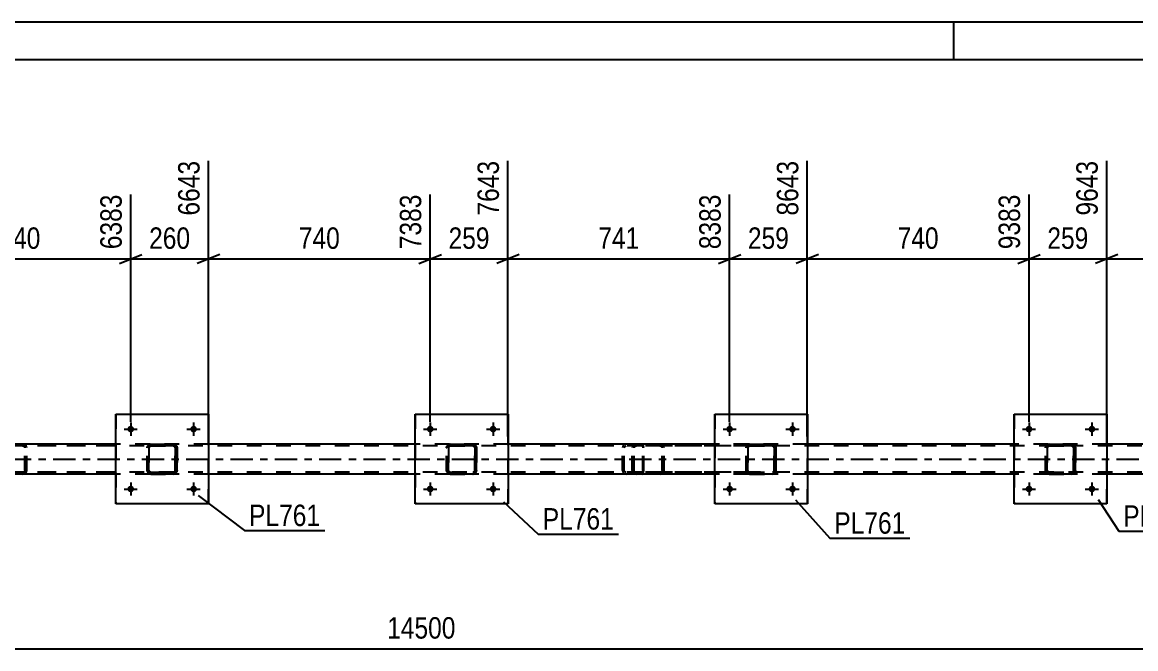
# Model space of a CAD drawing. Header units: millimetres. Extents: x 0 to 841, y 0 to 594.
# Drawn here: x 296.6 to 445.3, y 510.3 to 594 of the extents above; entities that cross this region are included whole.
import ezdxf

# ---------------------------------------------------------------- set-up
doc = ezdxf.new("R2010")
doc.units = ezdxf.units.MM
doc.linetypes.add('DXK_LINE_DOT2', pattern=[3.9198, 1.9599, -1.9599])
doc.linetypes.add('DXK_LINE_DOT3', pattern=[5.9187, 2.979, -0.9799, 0.9799, -0.9799])
doc.styles.add('Arial Narrow', font='ARIALN.TTF', dxfattribs={"height": 0.2})

# ---------------------------------------------------------------- blocks, each defined once
blk = doc.blocks.new('Unknown-122570569-1133')
at = {"color": 5, "linetype": 'Continuous'}
for p, q in [((841, 594), (0, 594)), ((421, 589), (421, 594)), ((836, 589), (5, 589))]:
    blk.add_line(p, q, dxfattribs=at)
blk = doc.blocks.new('Bolt-122570569-3938 - 3910')
at = {"linetype": 'Continuous'}
for points in [[(390.63, 539.62), (390.64, 539.72), (390.67, 539.8), (390.71, 539.88), (390.77, 539.95), (390.85, 540.01), (390.93, 540.04), (391.02, 540.06), (391.11, 540.06), (391.2, 540.04), (391.29, 540.01), (391.36, 539.95), (391.42, 539.88), (391.47, 539.8), (391.5, 539.72), (391.51, 539.62), (391.5, 539.53), (391.47, 539.45), (391.42, 539.37), (391.36, 539.3), (391.29, 539.24), (391.2, 539.21), (391.11, 539.19), (391.02, 539.19), (390.93, 539.21), (390.85, 539.24), (390.77, 539.3), (390.71, 539.37), (390.67, 539.45), (390.64, 539.53)], [(399.03, 539.62), (399.04, 539.72), (399.07, 539.8), (399.11, 539.88), (399.17, 539.95), (399.25, 540.01), (399.33, 540.04), (399.42, 540.06), (399.51, 540.06), (399.6, 540.04), (399.69, 540.01), (399.76, 539.95), (399.82, 539.88), (399.87, 539.8), (399.9, 539.72), (399.91, 539.62), (399.9, 539.53), (399.87, 539.45), (399.82, 539.37), (399.76, 539.3), (399.69, 539.24), (399.6, 539.21), (399.51, 539.19), (399.42, 539.19), (399.33, 539.21), (399.25, 539.24), (399.17, 539.3), (399.11, 539.37), (399.07, 539.45), (399.04, 539.53)]]:
    blk.add_hatch(color=1, dxfattribs=at).paths.add_polyline_path(points)
at = {"color": 1, "linetype": 'Continuous'}
for p, q in [((391.07, 540.5), (391.07, 538.74)), ((399.47, 540.5), (399.47, 538.74)), ((390.19, 539.62), (391.95, 539.62)), ((398.59, 539.62), (400.35, 539.62))]:
    blk.add_line(p, q, dxfattribs=at)
blk = doc.blocks.new('Bolt-122570569-3983 - 3910')
at = {"linetype": 'Continuous'}
for points in [[(350.63, 531.62), (350.64, 531.72), (350.67, 531.8), (350.71, 531.88), (350.78, 531.95), (350.85, 532.01), (350.93, 532.04), (351.02, 532.06), (351.12, 532.06), (351.21, 532.04), (351.29, 532.01), (351.36, 531.95), (351.43, 531.88), (351.47, 531.8), (351.5, 531.72), (351.51, 531.62), (351.5, 531.53), (351.47, 531.45), (351.43, 531.37), (351.36, 531.3), (351.29, 531.24), (351.21, 531.21), (351.12, 531.19), (351.02, 531.19), (350.93, 531.21), (350.85, 531.24), (350.78, 531.3), (350.71, 531.37), (350.67, 531.45), (350.64, 531.53)], [(359.03, 531.62), (359.04, 531.72), (359.07, 531.8), (359.11, 531.88), (359.18, 531.95), (359.25, 532.01), (359.33, 532.04), (359.42, 532.06), (359.52, 532.06), (359.61, 532.04), (359.69, 532.01), (359.76, 531.95), (359.83, 531.88), (359.87, 531.8), (359.9, 531.72), (359.91, 531.62), (359.9, 531.53), (359.87, 531.45), (359.83, 531.37), (359.76, 531.3), (359.69, 531.24), (359.61, 531.21), (359.52, 531.19), (359.42, 531.19), (359.33, 531.21), (359.25, 531.24), (359.18, 531.3), (359.11, 531.37), (359.07, 531.45), (359.04, 531.53)]]:
    blk.add_hatch(color=1, dxfattribs=at).paths.add_polyline_path(points)
at = {"color": 1, "linetype": 'Continuous'}
for p, q in [((351.07, 532.5), (351.07, 530.74)), ((359.47, 532.5), (359.47, 530.74)), ((350.19, 531.62), (351.95, 531.62)), ((358.59, 531.62), (360.35, 531.62))]:
    blk.add_line(p, q, dxfattribs=at)
blk = doc.blocks.new('Part-122570569-3989 - 3910')
at = {"color": 7, "linetype": 'DXK_LINE_DOT2'}
for p, q in [((433.26, 537.14), (433.3, 537.33)), ((433.3, 537.33), (433.26, 537.14)), ((433.26, 534.1), (433.26, 537.14)), ((433.26, 537.14), (433.26, 537.14)), ((433.26, 534.1), (433.26, 537.14)), ((433.5, 537.14), (433.52, 537.24)), ((433.52, 537.24), (433.5, 537.14)), ((433.5, 534.1), (433.5, 537.14)), ((433.5, 537.14), (433.5, 537.14)), ((433.5, 537.14), (433.5, 534.1)), ((433.52, 537.24), (433.57, 537.31)), ((433.57, 537.31), (433.52, 537.24)), ((433.56, 537.59), (433.74, 537.62)), ((433.74, 537.62), (433.56, 537.59)), ((433.57, 537.31), (433.65, 537.37)), ((433.65, 537.37), (433.57, 537.31)), ((433.65, 537.37), (433.74, 537.38)), ((433.74, 537.38), (433.65, 537.37)), ((433.74, 537.62), (436.78, 537.62)), ((433.74, 537.62), (433.74, 537.62)), ((433.74, 537.62), (436.78, 537.62)), ((433.74, 537.38), (436.78, 537.38)), ((433.74, 537.38), (433.74, 537.38)), ((436.78, 537.38), (433.74, 537.38)), ((436.78, 537.62), (436.78, 537.62)), ((436.78, 537.62), (436.96, 537.59)), ((436.97, 537.59), (436.78, 537.62)), ((436.78, 537.38), (436.78, 537.38)), ((436.78, 537.38), (436.88, 537.37)), ((436.87, 537.37), (436.78, 537.38)), ((436.87, 537.37), (436.88, 537.37)), ((436.95, 537.31), (436.87, 537.37)), ((436.88, 537.37), (436.95, 537.31)), ((436.95, 537.31), (437.01, 537.24)), ((437, 537.24), (436.95, 537.31)), ((437.02, 537.14), (437, 537.24)), ((437.01, 537.24), (437.02, 537.14)), ((437.02, 534.1), (437.02, 537.14)), ((437.02, 537.14), (437.02, 537.14)), ((437.02, 537.14), (437.02, 534.1)), ((437.22, 537.33), (437.26, 537.14)), ((437.26, 537.14), (437.23, 537.33)), ((437.26, 534.1), (437.26, 537.14)), ((437.26, 537.14), (437.26, 537.14)), ((437.26, 537.14), (437.26, 534.1)), ((433.26, 534.1), (433.26, 534.1)), ((433.3, 533.92), (433.26, 534.1)), ((433.26, 534.1), (433.3, 533.92)), ((433.5, 534.1), (433.5, 534.1)), ((433.52, 534.01), (433.5, 534.1)), ((433.5, 534.1), (433.52, 534.01)), ((433.57, 533.93), (433.52, 534.01)), ((433.52, 534.01), (433.57, 533.93)), ((437.01, 534.01), (436.95, 533.93)), ((436.95, 533.93), (437, 534.01)), ((437, 534.01), (437.02, 534.1)), ((437.02, 534.1), (437.01, 534.01)), ((437.02, 534.1), (437.02, 534.1)), ((437.26, 534.1), (437.22, 533.92)), ((437.23, 533.92), (437.26, 534.1)), ((437.26, 534.1), (437.26, 534.1)), ((433.56, 533.66), (433.56, 533.66)), ((433.74, 533.62), (433.56, 533.66)), ((433.56, 533.66), (433.74, 533.62)), ((433.65, 533.88), (433.57, 533.93)), ((433.57, 533.93), (433.65, 533.88)), ((433.74, 533.86), (433.65, 533.88)), ((433.65, 533.88), (433.74, 533.86)), ((433.74, 533.86), (436.78, 533.86)), ((433.74, 533.86), (433.74, 533.86)), ((433.74, 533.86), (436.78, 533.86)), ((433.74, 533.62), (436.78, 533.62)), ((433.74, 533.62), (433.74, 533.62)), ((433.74, 533.62), (436.78, 533.62)), ((436.88, 533.88), (436.78, 533.86)), ((436.78, 533.86), (436.87, 533.88)), ((436.78, 533.86), (436.78, 533.86)), ((436.96, 533.66), (436.78, 533.62)), ((436.78, 533.62), (436.97, 533.66)), ((436.78, 533.62), (436.78, 533.62)), ((436.87, 533.88), (436.95, 533.93)), ((436.95, 533.93), (436.88, 533.88))]:
    blk.add_line(p, q, dxfattribs=at)
at = {"color": 7, "linetype": 'DXK_LINE_DOT3'}
blk.add_line((435.27, 535.62), (435.26, 535.63), dxfattribs=at)
at = {"color": 7, "linetype": 'DXK_LINE_DOT2'}
for centre, start, end in [((433.74, 537.14), 112.5, 157.5), ((433.74, 537.14), 112.5, 157.5), ((436.78, 537.14), 22.5, 67.5), ((436.78, 537.14), 22.5, 67.5), ((433.74, 534.1), 202.5, 247.5), ((433.74, 534.1), 202.5, 247.5), ((436.78, 534.1), 292.5, 337.5), ((436.78, 534.1), 292.5, 337.5)]:
    blk.add_arc(centre, 0.48, start, end, dxfattribs=at)
blk = doc.blocks.new('Part-122570569-3937 - 3910')
at = {"color": 7, "linetype": 'DXK_LINE_DOT2'}
for p, q in [((378.09, 537.31), (378.06, 537.14)), ((378.06, 534.1), (378.06, 537.14)), ((378.1, 537.33), (378.09, 537.31)), ((378.31, 537.14), (378.33, 537.24)), ((378.31, 534.1), (378.31, 537.14)), ((378.33, 537.24), (378.39, 537.31)), ((378.57, 537.62), (378.37, 537.59)), ((378.39, 537.31), (378.47, 537.37)), ((378.47, 537.37), (378.57, 537.38)), ((393.56, 537.62), (378.57, 537.62)), ((393.56, 537.38), (378.57, 537.38)), ((382, 537.59), (381.8, 537.62)), ((381.8, 537.38), (381.9, 537.37)), ((381.9, 537.37), (381.98, 537.31)), ((381.98, 537.31), (382.04, 537.24)), ((382.04, 537.24), (382.06, 537.14)), ((382.06, 534.1), (382.06, 537.14)), ((382.28, 537.31), (382.28, 537.33)), ((382.31, 537.14), (382.28, 537.31)), ((382.31, 534.1), (382.31, 537.14)), ((378.06, 534.1), (378.1, 533.92)), ((378.33, 534.01), (378.31, 534.1)), ((378.39, 533.93), (378.33, 534.01)), ((382.04, 534.01), (381.98, 533.93)), ((382.06, 534.1), (382.04, 534.01)), ((382.28, 533.92), (382.31, 534.1)), ((378.37, 533.66), (378.57, 533.62)), ((378.47, 533.88), (378.39, 533.93)), ((378.57, 533.86), (378.47, 533.88)), ((393.56, 533.86), (378.57, 533.86)), ((393.56, 533.62), (378.57, 533.62)), ((381.9, 533.88), (381.8, 533.86)), ((381.8, 533.62), (382, 533.66)), ((381.98, 533.93), (381.9, 533.88))]:
    blk.add_line(p, q, dxfattribs=at)
for centre, start, end in [((378.55, 537.12), 110.7583, 155.68), ((381.82, 537.12), 24.32, 69.2417), ((378.55, 534.13), 204.32, 249.2417), ((381.82, 534.13), 290.7583, 335.68)]:
    blk.add_arc(centre, 0.496, start, end, dxfattribs=at)
blk = doc.blocks.new('Bolt-122570569-3939 - 3910')
at = {"linetype": 'Continuous'}
for points in [[(390.63, 531.62), (390.64, 531.72), (390.67, 531.8), (390.71, 531.88), (390.77, 531.95), (390.85, 532.01), (390.93, 532.04), (391.02, 532.06), (391.11, 532.06), (391.2, 532.04), (391.29, 532.01), (391.36, 531.95), (391.42, 531.88), (391.47, 531.8), (391.5, 531.72), (391.51, 531.62), (391.5, 531.53), (391.47, 531.45), (391.42, 531.37), (391.36, 531.3), (391.29, 531.24), (391.2, 531.21), (391.11, 531.19), (391.02, 531.19), (390.93, 531.21), (390.85, 531.24), (390.77, 531.3), (390.71, 531.37), (390.67, 531.45), (390.64, 531.53)], [(399.03, 531.62), (399.04, 531.72), (399.07, 531.8), (399.11, 531.88), (399.17, 531.95), (399.25, 532.01), (399.33, 532.04), (399.42, 532.06), (399.51, 532.06), (399.6, 532.04), (399.69, 532.01), (399.76, 531.95), (399.82, 531.88), (399.87, 531.8), (399.9, 531.72), (399.91, 531.62), (399.9, 531.53), (399.87, 531.45), (399.82, 531.37), (399.76, 531.3), (399.69, 531.24), (399.6, 531.21), (399.51, 531.19), (399.42, 531.19), (399.33, 531.21), (399.25, 531.24), (399.17, 531.3), (399.11, 531.37), (399.07, 531.45), (399.04, 531.53)]]:
    blk.add_hatch(color=1, dxfattribs=at).paths.add_polyline_path(points)
at = {"color": 1, "linetype": 'Continuous'}
for p, q in [((391.07, 532.5), (391.07, 530.74)), ((399.47, 532.5), (399.47, 530.74)), ((390.19, 531.62), (391.95, 531.62)), ((398.59, 531.62), (400.35, 531.62))]:
    blk.add_line(p, q, dxfattribs=at)
blk = doc.blocks.new('Bolt-122570569-3940 - 3910')
at = {"linetype": 'Continuous'}
for points in [[(430.62, 539.62), (430.63, 539.72), (430.66, 539.8), (430.71, 539.88), (430.77, 539.95), (430.84, 540.01), (430.93, 540.04), (431.02, 540.06), (431.11, 540.06), (431.2, 540.04), (431.28, 540.01), (431.36, 539.95), (431.42, 539.88), (431.47, 539.8), (431.49, 539.72), (431.5, 539.62), (431.49, 539.53), (431.47, 539.45), (431.42, 539.37), (431.36, 539.3), (431.28, 539.24), (431.2, 539.21), (431.11, 539.19), (431.02, 539.19), (430.93, 539.21), (430.84, 539.24), (430.77, 539.3), (430.71, 539.37), (430.66, 539.45), (430.63, 539.53)], [(439.02, 539.62), (439.03, 539.72), (439.06, 539.8), (439.11, 539.88), (439.17, 539.95), (439.24, 540.01), (439.33, 540.04), (439.42, 540.06), (439.51, 540.06), (439.6, 540.04), (439.68, 540.01), (439.76, 539.95), (439.82, 539.88), (439.87, 539.8), (439.89, 539.72), (439.9, 539.62), (439.89, 539.53), (439.87, 539.45), (439.82, 539.37), (439.76, 539.3), (439.68, 539.24), (439.6, 539.21), (439.51, 539.19), (439.42, 539.19), (439.33, 539.21), (439.24, 539.24), (439.17, 539.3), (439.11, 539.37), (439.06, 539.45), (439.03, 539.53)]]:
    blk.add_hatch(color=1, dxfattribs=at).paths.add_polyline_path(points)
at = {"color": 1, "linetype": 'Continuous'}
for p, q in [((431.06, 540.5), (431.06, 538.74)), ((439.46, 540.5), (439.46, 538.74)), ((430.18, 539.62), (431.94, 539.62)), ((438.58, 539.62), (440.34, 539.62))]:
    blk.add_line(p, q, dxfattribs=at)
blk = doc.blocks.new('Bolt-122570569-3941 - 3910')
at = {"linetype": 'Continuous'}
for points in [[(430.62, 531.62), (430.63, 531.72), (430.66, 531.8), (430.71, 531.88), (430.77, 531.95), (430.84, 532.01), (430.93, 532.04), (431.02, 532.06), (431.11, 532.06), (431.2, 532.04), (431.28, 532.01), (431.36, 531.95), (431.42, 531.88), (431.47, 531.8), (431.49, 531.72), (431.5, 531.62), (431.49, 531.53), (431.47, 531.45), (431.42, 531.37), (431.36, 531.3), (431.28, 531.24), (431.2, 531.21), (431.11, 531.19), (431.02, 531.19), (430.93, 531.21), (430.84, 531.24), (430.77, 531.3), (430.71, 531.37), (430.66, 531.45), (430.63, 531.53)], [(439.02, 531.62), (439.03, 531.72), (439.06, 531.8), (439.11, 531.88), (439.17, 531.95), (439.24, 532.01), (439.33, 532.04), (439.42, 532.06), (439.51, 532.06), (439.6, 532.04), (439.68, 532.01), (439.76, 531.95), (439.82, 531.88), (439.87, 531.8), (439.89, 531.72), (439.9, 531.62), (439.89, 531.53), (439.87, 531.45), (439.82, 531.37), (439.76, 531.3), (439.68, 531.24), (439.6, 531.21), (439.51, 531.19), (439.42, 531.19), (439.33, 531.21), (439.24, 531.24), (439.17, 531.3), (439.11, 531.37), (439.06, 531.45), (439.03, 531.53)]]:
    blk.add_hatch(color=1, dxfattribs=at).paths.add_polyline_path(points)
at = {"color": 1, "linetype": 'Continuous'}
for p, q in [((431.06, 532.5), (431.06, 530.74)), ((439.46, 532.5), (439.46, 530.74)), ((430.18, 531.62), (431.94, 531.62)), ((438.58, 531.62), (440.34, 531.62))]:
    blk.add_line(p, q, dxfattribs=at)
blk = doc.blocks.new('Part-122570569-4103 - 3910')
at = {"color": 7, "linetype": 'DXK_LINE_DOT2'}
for p, q in [((353.26, 537.14), (353.3, 537.33)), ((353.26, 537.14), (353.27, 537.14)), ((353.26, 534.1), (353.26, 537.14)), ((353.31, 537.33), (353.27, 537.14)), ((353.27, 534.1), (353.27, 537.14)), ((353.52, 537.24), (353.5, 537.14)), ((353.51, 537.14), (353.5, 537.14)), ((353.5, 537.14), (353.5, 534.1)), ((353.51, 537.14), (353.53, 537.24)), ((353.51, 534.1), (353.51, 537.14)), ((353.57, 537.31), (353.52, 537.24)), ((353.53, 537.24), (353.58, 537.31)), ((353.56, 537.59), (353.74, 537.62)), ((353.75, 537.62), (353.57, 537.59)), ((353.65, 537.37), (353.57, 537.31)), ((353.58, 537.31), (353.66, 537.37)), ((353.74, 537.38), (353.65, 537.37)), ((353.66, 537.37), (353.75, 537.38)), ((353.75, 537.62), (353.74, 537.62)), ((353.74, 537.62), (356.78, 537.62)), ((353.74, 537.38), (353.75, 537.38)), ((356.78, 537.38), (353.74, 537.38)), ((353.75, 537.62), (356.79, 537.62)), ((353.75, 537.38), (356.79, 537.38)), ((356.78, 537.62), (356.79, 537.62)), ((356.78, 537.62), (356.97, 537.59)), ((356.79, 537.38), (356.78, 537.38)), ((356.88, 537.37), (356.78, 537.38)), ((356.97, 537.59), (356.79, 537.62)), ((356.79, 537.38), (356.88, 537.37)), ((356.88, 537.37), (356.88, 537.37)), ((356.88, 537.37), (356.96, 537.31)), ((356.95, 537.31), (356.88, 537.37)), ((357.01, 537.24), (356.95, 537.31)), ((356.96, 537.31), (357.01, 537.24)), ((357.01, 537.24), (357.03, 537.14)), ((357.02, 537.14), (357.01, 537.24)), ((357.03, 537.14), (357.02, 537.14)), ((357.02, 537.14), (357.02, 534.1)), ((357.03, 534.1), (357.03, 537.14)), ((357.23, 537.33), (357.26, 537.14)), ((357.27, 537.14), (357.23, 537.33)), ((357.27, 537.14), (357.26, 537.14)), ((357.26, 537.14), (357.26, 534.1)), ((357.27, 534.1), (357.27, 537.14)), ((353.27, 534.1), (353.26, 534.1)), ((353.3, 533.92), (353.26, 534.1)), ((353.27, 534.1), (353.31, 533.92)), ((353.5, 534.1), (353.51, 534.1)), ((353.5, 534.1), (353.52, 534.01)), ((353.53, 534.01), (353.51, 534.1)), ((353.52, 534.01), (353.57, 533.93)), ((353.58, 533.93), (353.53, 534.01)), ((356.95, 533.93), (357.01, 534.01)), ((357.01, 534.01), (356.96, 533.93)), ((357.03, 534.1), (357.01, 534.01)), ((357.01, 534.01), (357.02, 534.1)), ((357.02, 534.1), (357.03, 534.1)), ((357.26, 534.1), (357.23, 533.92)), ((357.23, 533.92), (357.27, 534.1)), ((357.26, 534.1), (357.27, 534.1)), ((353.56, 533.66), (353.57, 533.66)), ((353.74, 533.62), (353.56, 533.66)), ((353.57, 533.93), (353.65, 533.88)), ((353.57, 533.66), (353.75, 533.62)), ((353.66, 533.88), (353.58, 533.93)), ((353.65, 533.88), (353.74, 533.86)), ((353.75, 533.86), (353.66, 533.88)), ((353.75, 533.86), (353.74, 533.86)), ((353.74, 533.86), (356.78, 533.86)), ((353.75, 533.62), (353.74, 533.62)), ((353.74, 533.62), (356.78, 533.62)), ((353.75, 533.86), (356.79, 533.86)), ((353.75, 533.62), (356.79, 533.62)), ((356.78, 533.86), (356.88, 533.88)), ((356.78, 533.86), (356.79, 533.86)), ((356.97, 533.66), (356.78, 533.62)), ((356.78, 533.62), (356.79, 533.62)), ((356.88, 533.88), (356.79, 533.86)), ((356.79, 533.62), (356.97, 533.66)), ((356.96, 533.93), (356.88, 533.88)), ((356.88, 533.88), (356.95, 533.93))]:
    blk.add_line(p, q, dxfattribs=at)
at = {"color": 7, "linetype": 'DXK_LINE_DOT3'}
blk.add_line((355.27, 535.62), (355.26, 535.63), dxfattribs=at)
at = {"color": 7, "linetype": 'DXK_LINE_DOT2'}
for centre, start, end in [((353.74, 537.14), 112.5, 157.5), ((353.75, 537.14), 112.5, 157.5), ((356.78, 537.14), 22.5, 67.5), ((356.79, 537.14), 22.5, 67.5), ((353.74, 534.1), 202.5, 247.5), ((353.75, 534.1), 202.5, 247.5), ((356.78, 534.1), 292.5, 337.5), ((356.79, 534.1), 292.5, 337.5)]:
    blk.add_arc(centre, 0.48, start, end, dxfattribs=at)
blk = doc.blocks.new('Part-122570569-3969 - 3910')
at = {"color": 2, "linetype": 'Continuous'}
for p, q in [((429.06, 529.62), (429.06, 541.62)), ((429.06, 541.62), (429.06, 541.62)), ((429.06, 541.62), (441.46, 541.62)), ((441.46, 541.62), (441.46, 529.62)), ((429.06, 529.62), (429.06, 529.62)), ((441.46, 529.62), (429.06, 529.62))]:
    blk.add_line(p, q, dxfattribs=at)
at = {"color": 7, "linetype": 'DXK_LINE_DOT2'}
for p, q in [((429.06, 541.62), (429.06, 529.62)), ((429.06, 541.62), (429.06, 541.62)), ((441.46, 529.62), (441.46, 541.62)), ((429.06, 529.62), (429.06, 529.62))]:
    blk.add_line(p, q, dxfattribs=at)
blk = doc.blocks.new('Bolt-122570569-3975 - 3910')
at = {"linetype": 'Continuous'}
for points in [[(350.63, 539.62), (350.64, 539.72), (350.67, 539.8), (350.71, 539.88), (350.78, 539.95), (350.85, 540.01), (350.93, 540.04), (351.02, 540.06), (351.12, 540.06), (351.21, 540.04), (351.29, 540.01), (351.36, 539.95), (351.43, 539.88), (351.47, 539.8), (351.5, 539.72), (351.51, 539.62), (351.5, 539.53), (351.47, 539.45), (351.43, 539.37), (351.36, 539.3), (351.29, 539.24), (351.21, 539.21), (351.12, 539.19), (351.02, 539.19), (350.93, 539.21), (350.85, 539.24), (350.78, 539.3), (350.71, 539.37), (350.67, 539.45), (350.64, 539.53)], [(359.03, 539.62), (359.04, 539.72), (359.07, 539.8), (359.11, 539.88), (359.18, 539.95), (359.25, 540.01), (359.33, 540.04), (359.42, 540.06), (359.52, 540.06), (359.61, 540.04), (359.69, 540.01), (359.76, 539.95), (359.83, 539.88), (359.87, 539.8), (359.9, 539.72), (359.91, 539.62), (359.9, 539.53), (359.87, 539.45), (359.83, 539.37), (359.76, 539.3), (359.69, 539.24), (359.61, 539.21), (359.52, 539.19), (359.42, 539.19), (359.33, 539.21), (359.25, 539.24), (359.18, 539.3), (359.11, 539.37), (359.07, 539.45), (359.04, 539.53)]]:
    blk.add_hatch(color=1, dxfattribs=at).paths.add_polyline_path(points)
at = {"color": 1, "linetype": 'Continuous'}
for p, q in [((351.07, 540.5), (351.07, 538.74)), ((359.47, 540.5), (359.47, 538.74)), ((350.19, 539.62), (351.95, 539.62)), ((358.59, 539.62), (360.35, 539.62))]:
    blk.add_line(p, q, dxfattribs=at)
blk = doc.blocks.new('Bolt-122570569-4224 - 3910')
at = {"linetype": 'Continuous'}
for points in [[(310.62, 531.62), (310.63, 531.72), (310.66, 531.8), (310.71, 531.88), (310.77, 531.95), (310.84, 532.01), (310.93, 532.04), (311.02, 532.06), (311.11, 532.06), (311.2, 532.04), (311.28, 532.01), (311.36, 531.95), (311.42, 531.88), (311.47, 531.8), (311.49, 531.72), (311.5, 531.62), (311.49, 531.53), (311.47, 531.45), (311.42, 531.37), (311.36, 531.3), (311.28, 531.24), (311.2, 531.21), (311.11, 531.19), (311.02, 531.19), (310.93, 531.21), (310.84, 531.24), (310.77, 531.3), (310.71, 531.37), (310.66, 531.45), (310.63, 531.53)], [(319.02, 531.62), (319.03, 531.72), (319.06, 531.8), (319.11, 531.88), (319.17, 531.95), (319.24, 532.01), (319.33, 532.04), (319.42, 532.06), (319.51, 532.06), (319.6, 532.04), (319.68, 532.01), (319.76, 531.95), (319.82, 531.88), (319.87, 531.8), (319.89, 531.72), (319.9, 531.62), (319.89, 531.53), (319.87, 531.45), (319.82, 531.37), (319.76, 531.3), (319.68, 531.24), (319.6, 531.21), (319.51, 531.19), (319.42, 531.19), (319.33, 531.21), (319.24, 531.24), (319.17, 531.3), (319.11, 531.37), (319.06, 531.45), (319.03, 531.53)]]:
    blk.add_hatch(color=1, dxfattribs=at).paths.add_polyline_path(points)
at = {"color": 1, "linetype": 'Continuous'}
for p, q in [((311.06, 532.5), (311.06, 530.74)), ((319.46, 532.5), (319.46, 530.74)), ((310.18, 531.62), (311.94, 531.62)), ((318.58, 531.62), (320.34, 531.62))]:
    blk.add_line(p, q, dxfattribs=at)
blk = doc.blocks.new('Part-122570569-4223 - 3910')
at = {"color": 2, "linetype": 'Continuous'}
for p, q in [((309.06, 529.62), (309.06, 541.62)), ((309.06, 541.62), (309.06, 541.62)), ((309.06, 541.62), (321.46, 541.62)), ((321.46, 541.62), (321.46, 529.62)), ((309.06, 529.62), (309.06, 529.62)), ((321.46, 529.62), (309.06, 529.62))]:
    blk.add_line(p, q, dxfattribs=at)
at = {"color": 7, "linetype": 'DXK_LINE_DOT2'}
for p, q in [((309.06, 541.62), (309.06, 529.62)), ((309.06, 541.62), (309.06, 541.62)), ((321.46, 529.62), (321.46, 541.62)), ((309.06, 529.62), (309.06, 529.62))]:
    blk.add_line(p, q, dxfattribs=at)
blk = doc.blocks.new('Part-122570569-4102 - 3910')
at = {"color": 2, "linetype": 'Continuous'}
for p, q in [((349.07, 529.62), (349.07, 541.62)), ((349.07, 541.62), (349.07, 541.62)), ((349.07, 541.62), (361.47, 541.62)), ((361.47, 541.62), (361.47, 529.62)), ((349.07, 529.62), (349.07, 529.62)), ((361.47, 529.62), (349.07, 529.62))]:
    blk.add_line(p, q, dxfattribs=at)
at = {"color": 7, "linetype": 'DXK_LINE_DOT2'}
for p, q in [((349.07, 541.62), (349.07, 529.62)), ((349.07, 541.62), (349.07, 541.62)), ((361.47, 529.62), (361.47, 541.62)), ((349.07, 529.62), (349.07, 529.62))]:
    blk.add_line(p, q, dxfattribs=at)
blk = doc.blocks.new('Part-122570569-4108 - 3910')
at = {"color": 2, "linetype": 'Continuous'}
for p, q in [((389.07, 529.62), (389.07, 541.62)), ((389.07, 541.62), (389.07, 541.62)), ((389.07, 541.62), (401.47, 541.62)), ((401.47, 541.62), (401.47, 529.62)), ((389.07, 529.62), (389.07, 529.62)), ((401.47, 529.62), (389.07, 529.62))]:
    blk.add_line(p, q, dxfattribs=at)
at = {"color": 7, "linetype": 'DXK_LINE_DOT2'}
for p, q in [((389.07, 541.62), (389.07, 529.62)), ((389.07, 541.62), (389.07, 541.62)), ((401.47, 529.62), (401.47, 541.62)), ((389.07, 529.62), (389.07, 529.62))]:
    blk.add_line(p, q, dxfattribs=at)
blk = doc.blocks.new('Part-122570569-4109 - 3910')
at = {"color": 7, "linetype": 'DXK_LINE_DOT2'}
for p, q in [((393.26, 537.14), (393.3, 537.33)), ((393.26, 537.14), (393.27, 537.14)), ((393.26, 534.1), (393.26, 537.14)), ((393.31, 537.33), (393.27, 537.14)), ((393.27, 534.1), (393.27, 537.14)), ((393.52, 537.24), (393.5, 537.14)), ((393.51, 537.14), (393.5, 537.14)), ((393.5, 537.14), (393.5, 534.1)), ((393.51, 537.14), (393.53, 537.24)), ((393.51, 534.1), (393.51, 537.14)), ((393.57, 537.31), (393.52, 537.24)), ((393.53, 537.24), (393.58, 537.31)), ((393.56, 537.59), (393.74, 537.62)), ((393.75, 537.62), (393.57, 537.59)), ((393.65, 537.37), (393.57, 537.31)), ((393.58, 537.31), (393.66, 537.37)), ((393.74, 537.38), (393.65, 537.37)), ((393.66, 537.37), (393.75, 537.38)), ((393.75, 537.62), (393.74, 537.62)), ((393.74, 537.62), (396.78, 537.62)), ((393.74, 537.38), (393.75, 537.38)), ((396.78, 537.38), (393.74, 537.38)), ((393.75, 537.62), (396.79, 537.62)), ((393.75, 537.38), (396.79, 537.38)), ((396.78, 537.62), (396.79, 537.62)), ((396.78, 537.62), (396.97, 537.59)), ((396.79, 537.38), (396.78, 537.38)), ((396.88, 537.37), (396.78, 537.38)), ((396.97, 537.59), (396.79, 537.62)), ((396.79, 537.38), (396.88, 537.37)), ((396.88, 537.37), (396.88, 537.37)), ((396.88, 537.37), (396.96, 537.31)), ((396.95, 537.31), (396.88, 537.37)), ((397.01, 537.24), (396.95, 537.31)), ((396.96, 537.31), (397.01, 537.24)), ((397.01, 537.24), (397.03, 537.14)), ((397.02, 537.14), (397.01, 537.24)), ((397.03, 537.14), (397.02, 537.14)), ((397.02, 537.14), (397.02, 534.1)), ((397.03, 534.1), (397.03, 537.14)), ((397.23, 537.33), (397.26, 537.14)), ((397.27, 537.14), (397.23, 537.33)), ((397.27, 537.14), (397.26, 537.14)), ((397.26, 537.14), (397.26, 534.1)), ((397.27, 534.1), (397.27, 537.14)), ((393.27, 534.1), (393.26, 534.1)), ((393.3, 533.92), (393.26, 534.1)), ((393.27, 534.1), (393.31, 533.92)), ((393.5, 534.1), (393.51, 534.1)), ((393.5, 534.1), (393.52, 534.01)), ((393.53, 534.01), (393.51, 534.1)), ((393.52, 534.01), (393.57, 533.93)), ((393.58, 533.93), (393.53, 534.01)), ((396.95, 533.93), (397.01, 534.01)), ((397.01, 534.01), (396.96, 533.93)), ((397.03, 534.1), (397.01, 534.01)), ((397.01, 534.01), (397.02, 534.1)), ((397.02, 534.1), (397.03, 534.1)), ((397.26, 534.1), (397.23, 533.92)), ((397.23, 533.92), (397.27, 534.1)), ((397.26, 534.1), (397.27, 534.1)), ((393.56, 533.66), (393.57, 533.66)), ((393.74, 533.62), (393.56, 533.66)), ((393.57, 533.93), (393.65, 533.88)), ((393.57, 533.66), (393.75, 533.62)), ((393.66, 533.88), (393.58, 533.93)), ((393.65, 533.88), (393.74, 533.86)), ((393.75, 533.86), (393.66, 533.88)), ((393.75, 533.86), (393.74, 533.86)), ((393.74, 533.86), (396.78, 533.86)), ((393.75, 533.62), (393.74, 533.62)), ((393.74, 533.62), (396.78, 533.62)), ((393.75, 533.86), (396.79, 533.86)), ((393.75, 533.62), (396.79, 533.62)), ((396.78, 533.86), (396.88, 533.88)), ((396.78, 533.86), (396.79, 533.86)), ((396.97, 533.66), (396.78, 533.62)), ((396.78, 533.62), (396.79, 533.62)), ((396.88, 533.88), (396.79, 533.86)), ((396.79, 533.62), (396.97, 533.66)), ((396.96, 533.93), (396.88, 533.88)), ((396.88, 533.88), (396.95, 533.93))]:
    blk.add_line(p, q, dxfattribs=at)
at = {"color": 7, "linetype": 'DXK_LINE_DOT3'}
blk.add_line((395.27, 535.62), (395.26, 535.63), dxfattribs=at)
at = {"color": 7, "linetype": 'DXK_LINE_DOT2'}
for centre, start, end in [((393.74, 537.14), 112.5, 157.5), ((393.75, 537.14), 112.5, 157.5), ((396.78, 537.14), 22.5, 67.5), ((396.79, 537.14), 22.5, 67.5), ((393.74, 534.1), 202.5, 247.5), ((393.75, 534.1), 202.5, 247.5), ((396.78, 534.1), 292.5, 337.5), ((396.79, 534.1), 292.5, 337.5)]:
    blk.add_arc(centre, 0.48, start, end, dxfattribs=at)
blk = doc.blocks.new('Part-122570569-4160 - 3910')
at = {"color": 7, "linetype": 'DXK_LINE_DOT2'}
for p, q in [((292.96, 537.31), (292.92, 537.14)), ((292.92, 534.1), (292.92, 537.14)), ((292.96, 537.33), (292.96, 537.31)), ((293.18, 537.14), (293.2, 537.24)), ((293.18, 534.1), (293.18, 537.14)), ((293.2, 537.24), (293.25, 537.31)), ((293.43, 537.62), (293.24, 537.59)), ((293.25, 537.31), (293.34, 537.37)), ((293.34, 537.37), (293.43, 537.38)), ((308.42, 537.62), (293.43, 537.62)), ((308.42, 537.38), (293.43, 537.38)), ((296.87, 537.59), (296.67, 537.62)), ((296.67, 537.38), (296.77, 537.37)), ((296.77, 537.37), (296.85, 537.31)), ((296.85, 537.31), (296.91, 537.24)), ((296.91, 537.24), (296.92, 537.14)), ((296.92, 534.1), (296.92, 537.14)), ((297.14, 537.31), (297.14, 537.33)), ((297.18, 537.14), (297.14, 537.31)), ((297.18, 534.1), (297.18, 537.14)), ((292.92, 534.1), (292.96, 533.92)), ((293.2, 534.01), (293.18, 534.1)), ((293.25, 533.93), (293.2, 534.01)), ((296.91, 534.01), (296.85, 533.93)), ((296.92, 534.1), (296.91, 534.01)), ((297.14, 533.92), (297.18, 534.1)), ((293.24, 533.66), (293.43, 533.62)), ((293.34, 533.88), (293.25, 533.93)), ((293.43, 533.86), (293.34, 533.88)), ((308.42, 533.86), (293.43, 533.86)), ((308.42, 533.62), (293.43, 533.62)), ((296.77, 533.88), (296.67, 533.86)), ((296.67, 533.62), (296.87, 533.66)), ((296.85, 533.93), (296.77, 533.88))]:
    blk.add_line(p, q, dxfattribs=at)
for centre, start, end in [((293.41, 537.12), 110.7583, 155.68), ((296.69, 537.12), 24.32, 69.2417), ((293.41, 534.13), 204.32, 249.2417), ((296.69, 534.13), 290.7583, 335.68)]:
    blk.add_arc(centre, 0.496, start, end, dxfattribs=at)
blk = doc.blocks.new('Part-122570569-4181 - 3910')
at = {"color": 7, "linetype": 'DXK_LINE_DOT2'}
for p, q in [((755.8, 537.38), (99.47, 537.38)), ((321.46, 537.62), (309.06, 537.62)), ((361.47, 537.62), (349.07, 537.62)), ((401.47, 537.62), (389.07, 537.62)), ((441.46, 537.62), (429.06, 537.62)), ((755.8, 533.86), (99.47, 533.86)), ((321.46, 533.62), (309.06, 533.62)), ((361.47, 533.62), (349.07, 533.62)), ((401.47, 533.62), (389.07, 533.62)), ((441.46, 533.62), (429.06, 533.62))]:
    blk.add_line(p, q, dxfattribs=at)
at = {"color": 2, "linetype": 'Continuous'}
for p, q in [((309.06, 537.62), (281.46, 537.62)), ((349.07, 537.62), (321.46, 537.62)), ((389.07, 537.62), (361.47, 537.62)), ((429.06, 537.62), (401.47, 537.62)), ((469.07, 537.62), (441.46, 537.62)), ((309.06, 533.62), (281.46, 533.62)), ((349.07, 533.62), (321.46, 533.62)), ((389.07, 533.62), (361.47, 533.62)), ((429.06, 533.62), (401.47, 533.62)), ((469.07, 533.62), (441.46, 533.62))]:
    blk.add_line(p, q, dxfattribs=at)
at = {"color": 7, "linetype": 'DXK_LINE_DOT3'}
blk.add_line((99.47, 535.62), (755.8, 535.62), dxfattribs=at)
blk = doc.blocks.new('Part-122570569-4205 - 3910')
at = {"color": 7, "linetype": 'DXK_LINE_DOT2'}
for p, q in [((379.33, 537.62), (367.18, 537.62)), ((379.33, 537.38), (367.18, 537.38)), ((376.78, 537.31), (376.74, 537.14)), ((376.74, 534.1), (376.74, 537.14)), ((376.78, 537.33), (376.78, 537.31)), ((376.99, 537.14), (377.01, 537.24)), ((376.99, 534.1), (376.99, 537.14)), ((377.01, 537.24), (377.07, 537.31)), ((377.24, 537.62), (377.05, 537.59)), ((377.07, 537.31), (377.15, 537.37)), ((377.15, 537.37), (377.24, 537.38)), ((378.06, 537.38), (378.06, 537.62)), ((379.44, 537.59), (379.33, 537.62)), ((379.33, 537.38), (379.39, 537.37)), ((379.39, 537.37), (379.43, 537.31)), ((379.43, 537.31), (379.46, 537.24)), ((379.53, 537.48), (379.44, 537.59)), ((379.46, 537.24), (379.47, 537.14)), ((379.47, 534.1), (379.47, 537.14)), ((379.58, 537.33), (379.53, 537.48)), ((379.6, 537.14), (379.58, 537.33)), ((379.6, 534.1), (379.6, 537.14)), ((376.74, 534.1), (376.78, 533.92)), ((377.01, 534.01), (376.99, 534.1)), ((377.07, 533.93), (377.01, 534.01)), ((379.46, 534.01), (379.43, 533.93)), ((379.47, 534.1), (379.46, 534.01)), ((379.58, 533.92), (379.6, 534.1)), ((379.33, 533.86), (367.18, 533.86)), ((379.33, 533.62), (367.18, 533.62)), ((377.05, 533.66), (377.24, 533.62)), ((377.15, 533.88), (377.07, 533.93)), ((377.24, 533.86), (377.15, 533.88)), ((378.06, 533.62), (378.06, 533.86)), ((379.39, 533.88), (379.33, 533.86)), ((379.33, 533.62), (379.44, 533.66)), ((379.43, 533.93), (379.39, 533.88)), ((379.44, 533.66), (379.53, 533.77)), ((379.53, 533.77), (379.58, 533.92))]:
    blk.add_line(p, q, dxfattribs=at)
for centre, start, end in [((377.23, 537.13), 111.1941, 156.1506), ((377.23, 534.12), 203.8494, 248.8059)]:
    blk.add_arc(centre, 0.492, start, end, dxfattribs=at)
blk = doc.blocks.new('Part-122570569-4218 - 3910')
at = {"color": 7, "linetype": 'DXK_LINE_DOT2'}
for p, q in [((313.26, 537.14), (313.3, 537.33)), ((313.3, 537.33), (313.26, 537.14)), ((313.26, 534.1), (313.26, 537.14)), ((313.26, 537.14), (313.26, 537.14)), ((313.26, 534.1), (313.26, 537.14)), ((313.5, 537.14), (313.52, 537.24)), ((313.52, 537.24), (313.5, 537.14)), ((313.5, 534.1), (313.5, 537.14)), ((313.5, 537.14), (313.5, 537.14)), ((313.5, 537.14), (313.5, 534.1)), ((313.52, 537.24), (313.57, 537.31)), ((313.57, 537.31), (313.52, 537.24)), ((313.56, 537.59), (313.74, 537.62)), ((313.74, 537.62), (313.56, 537.59)), ((313.57, 537.31), (313.65, 537.37)), ((313.65, 537.37), (313.57, 537.31)), ((313.65, 537.37), (313.74, 537.38)), ((313.74, 537.38), (313.65, 537.37)), ((313.74, 537.62), (316.78, 537.62)), ((313.74, 537.62), (313.74, 537.62)), ((313.74, 537.62), (316.78, 537.62)), ((313.74, 537.38), (316.78, 537.38)), ((313.74, 537.38), (313.74, 537.38)), ((316.78, 537.38), (313.74, 537.38)), ((316.78, 537.62), (316.78, 537.62)), ((316.78, 537.62), (316.96, 537.59)), ((316.97, 537.59), (316.78, 537.62)), ((316.78, 537.38), (316.78, 537.38)), ((316.78, 537.38), (316.88, 537.37)), ((316.87, 537.37), (316.78, 537.38)), ((316.87, 537.37), (316.88, 537.37)), ((316.95, 537.31), (316.87, 537.37)), ((316.88, 537.37), (316.95, 537.31)), ((316.95, 537.31), (317.01, 537.24)), ((317, 537.24), (316.95, 537.31)), ((317.02, 537.14), (317, 537.24)), ((317.01, 537.24), (317.02, 537.14)), ((317.02, 534.1), (317.02, 537.14)), ((317.02, 537.14), (317.02, 537.14)), ((317.02, 537.14), (317.02, 534.1)), ((317.22, 537.33), (317.26, 537.14)), ((317.26, 537.14), (317.23, 537.33)), ((317.26, 534.1), (317.26, 537.14)), ((317.26, 537.14), (317.26, 537.14)), ((317.26, 537.14), (317.26, 534.1)), ((313.26, 534.1), (313.26, 534.1)), ((313.3, 533.92), (313.26, 534.1)), ((313.26, 534.1), (313.3, 533.92)), ((313.5, 534.1), (313.5, 534.1)), ((313.52, 534.01), (313.5, 534.1)), ((313.5, 534.1), (313.52, 534.01)), ((313.57, 533.93), (313.52, 534.01)), ((313.52, 534.01), (313.57, 533.93)), ((317.01, 534.01), (316.95, 533.93)), ((316.95, 533.93), (317, 534.01)), ((317, 534.01), (317.02, 534.1)), ((317.02, 534.1), (317.01, 534.01)), ((317.02, 534.1), (317.02, 534.1)), ((317.26, 534.1), (317.22, 533.92)), ((317.23, 533.92), (317.26, 534.1)), ((317.26, 534.1), (317.26, 534.1)), ((313.56, 533.66), (313.56, 533.66)), ((313.74, 533.62), (313.56, 533.66)), ((313.56, 533.66), (313.74, 533.62)), ((313.65, 533.88), (313.57, 533.93)), ((313.57, 533.93), (313.65, 533.88)), ((313.74, 533.86), (313.65, 533.88)), ((313.65, 533.88), (313.74, 533.86)), ((313.74, 533.86), (316.78, 533.86)), ((313.74, 533.86), (313.74, 533.86)), ((313.74, 533.86), (316.78, 533.86)), ((313.74, 533.62), (316.78, 533.62)), ((313.74, 533.62), (313.74, 533.62)), ((313.74, 533.62), (316.78, 533.62)), ((316.88, 533.88), (316.78, 533.86)), ((316.78, 533.86), (316.87, 533.88)), ((316.78, 533.86), (316.78, 533.86)), ((316.96, 533.66), (316.78, 533.62)), ((316.78, 533.62), (316.97, 533.66)), ((316.78, 533.62), (316.78, 533.62)), ((316.87, 533.88), (316.95, 533.93)), ((316.95, 533.93), (316.88, 533.88))]:
    blk.add_line(p, q, dxfattribs=at)
at = {"color": 7, "linetype": 'DXK_LINE_DOT3'}
blk.add_line((315.27, 535.62), (315.26, 535.63), dxfattribs=at)
at = {"color": 7, "linetype": 'DXK_LINE_DOT2'}
for centre, start, end in [((313.74, 537.14), 112.5, 157.5), ((313.74, 537.14), 112.5, 157.5), ((316.78, 537.14), 22.5, 67.5), ((316.78, 537.14), 22.5, 67.5), ((313.74, 534.1), 202.5, 247.5), ((313.74, 534.1), 202.5, 247.5), ((316.78, 534.1), 292.5, 337.5), ((316.78, 534.1), 292.5, 337.5)]:
    blk.add_arc(centre, 0.48, start, end, dxfattribs=at)
blk = doc.blocks.new('Bolt-122570569-4225 - 3910')
at = {"linetype": 'Continuous'}
for points in [[(310.62, 539.62), (310.63, 539.72), (310.66, 539.8), (310.71, 539.88), (310.77, 539.95), (310.84, 540.01), (310.93, 540.04), (311.02, 540.06), (311.11, 540.06), (311.2, 540.04), (311.28, 540.01), (311.36, 539.95), (311.42, 539.88), (311.47, 539.8), (311.49, 539.72), (311.5, 539.62), (311.49, 539.53), (311.47, 539.45), (311.42, 539.37), (311.36, 539.3), (311.28, 539.24), (311.2, 539.21), (311.11, 539.19), (311.02, 539.19), (310.93, 539.21), (310.84, 539.24), (310.77, 539.3), (310.71, 539.37), (310.66, 539.45), (310.63, 539.53)], [(319.02, 539.62), (319.03, 539.72), (319.06, 539.8), (319.11, 539.88), (319.17, 539.95), (319.24, 540.01), (319.33, 540.04), (319.42, 540.06), (319.51, 540.06), (319.6, 540.04), (319.68, 540.01), (319.76, 539.95), (319.82, 539.88), (319.87, 539.8), (319.89, 539.72), (319.9, 539.62), (319.89, 539.53), (319.87, 539.45), (319.82, 539.37), (319.76, 539.3), (319.68, 539.24), (319.6, 539.21), (319.51, 539.19), (319.42, 539.19), (319.33, 539.21), (319.24, 539.24), (319.17, 539.3), (319.11, 539.37), (319.06, 539.45), (319.03, 539.53)]]:
    blk.add_hatch(color=1, dxfattribs=at).paths.add_polyline_path(points)
at = {"color": 1, "linetype": 'Continuous'}
for p, q in [((311.06, 540.5), (311.06, 538.74)), ((319.46, 540.5), (319.46, 538.74)), ((310.18, 539.62), (311.94, 539.62)), ((318.58, 539.62), (320.34, 539.62))]:
    blk.add_line(p, q, dxfattribs=at)
blk = doc.blocks.new('StraightDimension-122570569-16852 - 3910')
at = {"color": 7, "linetype": 'Continuous'}
for p, q in [((441.44, 538.62), (441.44, 575.49)), ((431.06, 540.62), (431.06, 570.99)), ((429.56, 561.77), (432.56, 562.97)), ((431.06, 562.37), (441.44, 562.37)), ((442.94, 562.97), (439.94, 561.77))]:
    blk.add_line(p, q, dxfattribs=at)
at = {"color": 0}
blk.add_wipeout([(439.59, 563.12), (439.59, 567.32), (432.91, 567.32), (432.91, 563.12)], dxfattribs=at)
at = {"color": 3, "style": 'Arial Narrow'}
blk.add_text('259', height=2.863, dxfattribs=at).set_placement((433.51, 563.72))
at = {"color": 0, "linetype": 'Continuous'}
blk.add_wipeout([(440.84, 576.09), (436.64, 576.09), (436.64, 567.57), (440.84, 567.57)], dxfattribs=at)
at = {"color": 3, "linetype": 'Continuous', "style": 'Arial Narrow'}
blk.add_text('9643', height=2.863, rotation=90.0002, dxfattribs=at).set_placement((440.24, 568.17))
blk = doc.blocks.new('StraightDimension-122570569-16851 - 3910')
at = {"color": 7, "linetype": 'Continuous'}
for p, q in [((441.44, 538.62), (441.44, 575.49)), ((471.07, 540.62), (471.07, 572.81)), ((442.94, 562.97), (439.94, 561.77)), ((441.44, 562.37), (471.07, 562.37)), ((469.57, 561.77), (472.57, 562.97))]:
    blk.add_line(p, q, dxfattribs=at)
at = {"color": 0}
blk.add_wipeout([(459.6, 563.12), (459.6, 567.32), (452.91, 567.32), (452.91, 563.12)], dxfattribs=at)
at = {"color": 3, "style": 'Arial Narrow'}
blk.add_text('741', height=2.863, dxfattribs=at).set_placement((453.51, 563.72))
at = {"color": 0, "linetype": 'Continuous'}
blk.add_wipeout([(470.47, 573.41), (466.27, 573.41), (466.27, 563.07), (470.47, 563.07)], dxfattribs=at)
at = {"color": 3, "linetype": 'Continuous', "style": 'Arial Narrow'}
blk.add_text('10383', height=2.863, rotation=90.0002, dxfattribs=at).set_placement((469.87, 563.67))
blk = doc.blocks.new('StraightDimension-122570569-16855 - 3910')
at = {"color": 7, "linetype": 'Continuous'}
for p, q in [((361.45, 538.62), (361.45, 575.49)), ((391.07, 540.62), (391.07, 570.99)), ((362.95, 562.97), (359.95, 561.77)), ((361.45, 562.37), (391.07, 562.37)), ((389.57, 561.77), (392.57, 562.97))]:
    blk.add_line(p, q, dxfattribs=at)
at = {"color": 0}
blk.add_wipeout([(379.6, 563.12), (379.6, 567.32), (372.92, 567.32), (372.92, 563.12)], dxfattribs=at)
at = {"color": 3, "style": 'Arial Narrow'}
blk.add_text('741', height=2.863, dxfattribs=at).set_placement((373.52, 563.72))
at = {"color": 0, "linetype": 'Continuous'}
blk.add_wipeout([(390.47, 571.59), (386.27, 571.59), (386.27, 563.07), (390.47, 563.07)], dxfattribs=at)
at = {"color": 3, "linetype": 'Continuous', "style": 'Arial Narrow'}
blk.add_text('8383', height=2.863, rotation=90.0002, dxfattribs=at).set_placement((389.87, 563.67))
blk = doc.blocks.new('StraightDimension-122570569-16853 - 3910')
at = {"color": 7, "linetype": 'Continuous'}
for p, q in [((401.44, 538.62), (401.44, 575.49)), ((431.06, 540.62), (431.06, 570.99)), ((402.94, 562.97), (399.94, 561.77)), ((401.44, 562.37), (431.06, 562.37)), ((429.56, 561.77), (432.56, 562.97))]:
    blk.add_line(p, q, dxfattribs=at)
at = {"color": 0}
blk.add_wipeout([(419.6, 563.12), (419.6, 567.32), (412.91, 567.32), (412.91, 563.12)], dxfattribs=at)
at = {"color": 3, "style": 'Arial Narrow'}
blk.add_text('740', height=2.863, dxfattribs=at).set_placement((413.51, 563.72))
at = {"color": 0, "linetype": 'Continuous'}
blk.add_wipeout([(430.46, 571.59), (426.26, 571.59), (426.26, 563.07), (430.46, 563.07)], dxfattribs=at)
at = {"color": 3, "linetype": 'Continuous', "style": 'Arial Narrow'}
blk.add_text('9383', height=2.863, rotation=90.0002, dxfattribs=at).set_placement((429.86, 563.67))
blk = doc.blocks.new('StraightDimension-122570569-16858 - 3910')
at = {"color": 7, "linetype": 'Continuous'}
for p, q in [((321.46, 538.62), (321.46, 575.49)), ((311.06, 540.62), (311.06, 570.99)), ((309.56, 561.77), (312.56, 562.97)), ((311.06, 562.37), (321.46, 562.37)), ((322.96, 562.97), (319.96, 561.77))]:
    blk.add_line(p, q, dxfattribs=at)
at = {"color": 0}
blk.add_wipeout([(319.61, 563.12), (319.61, 567.32), (312.92, 567.32), (312.92, 563.12)], dxfattribs=at)
at = {"color": 3, "style": 'Arial Narrow'}
blk.add_text('260', height=2.863, dxfattribs=at).set_placement((313.52, 563.72))
at = {"color": 0, "linetype": 'Continuous'}
blk.add_wipeout([(320.86, 576.09), (316.66, 576.09), (316.66, 567.57), (320.86, 567.57)], dxfattribs=at)
at = {"color": 3, "linetype": 'Continuous', "style": 'Arial Narrow'}
blk.add_text('6643', height=2.863, rotation=90.0002, dxfattribs=at).set_placement((320.26, 568.17))
blk = doc.blocks.new('StraightDimension-122570569-16854 - 3910')
at = {"color": 7, "linetype": 'Continuous'}
for p, q in [((401.44, 538.62), (401.44, 575.49)), ((391.07, 540.62), (391.07, 570.99)), ((389.57, 561.77), (392.57, 562.97)), ((391.07, 562.37), (401.44, 562.37)), ((402.94, 562.97), (399.94, 561.77))]:
    blk.add_line(p, q, dxfattribs=at)
at = {"color": 0}
blk.add_wipeout([(399.6, 563.12), (399.6, 567.32), (392.91, 567.32), (392.91, 563.12)], dxfattribs=at)
at = {"color": 3, "style": 'Arial Narrow'}
blk.add_text('259', height=2.863, dxfattribs=at).set_placement((393.51, 563.72))
at = {"color": 0, "linetype": 'Continuous'}
blk.add_wipeout([(400.84, 576.09), (396.64, 576.09), (396.64, 567.57), (400.84, 567.57)], dxfattribs=at)
at = {"color": 3, "linetype": 'Continuous', "style": 'Arial Narrow'}
blk.add_text('8643', height=2.863, rotation=90.0002, dxfattribs=at).set_placement((400.24, 568.17))
blk = doc.blocks.new('StraightDimension-122570569-16856 - 3910')
at = {"color": 7, "linetype": 'Continuous'}
for p, q in [((361.45, 538.62), (361.45, 575.49)), ((351.07, 540.62), (351.07, 570.99)), ((349.57, 561.77), (352.57, 562.97)), ((351.07, 562.37), (361.45, 562.37)), ((362.95, 562.97), (359.95, 561.77))]:
    blk.add_line(p, q, dxfattribs=at)
at = {"color": 0}
blk.add_wipeout([(359.6, 563.12), (359.6, 567.32), (352.92, 567.32), (352.92, 563.12)], dxfattribs=at)
at = {"color": 3, "style": 'Arial Narrow'}
blk.add_text('259', height=2.863, dxfattribs=at).set_placement((353.52, 563.72))
at = {"color": 0, "linetype": 'Continuous'}
blk.add_wipeout([(360.85, 576.09), (356.65, 576.09), (356.65, 567.57), (360.85, 567.57)], dxfattribs=at)
at = {"color": 3, "linetype": 'Continuous', "style": 'Arial Narrow'}
blk.add_text('7643', height=2.863, rotation=90.0002, dxfattribs=at).set_placement((360.25, 568.17))
blk = doc.blocks.new('StraightDimension-122570569-16857 - 3910')
at = {"color": 7, "linetype": 'Continuous'}
for p, q in [((321.46, 538.62), (321.46, 575.49)), ((351.07, 540.62), (351.07, 570.99)), ((322.96, 562.97), (319.96, 561.77)), ((321.46, 562.37), (351.07, 562.37)), ((349.57, 561.77), (352.57, 562.97))]:
    blk.add_line(p, q, dxfattribs=at)
at = {"color": 0}
blk.add_wipeout([(339.61, 563.12), (339.61, 567.32), (332.92, 567.32), (332.92, 563.12)], dxfattribs=at)
at = {"color": 3, "style": 'Arial Narrow'}
blk.add_text('740', height=2.863, dxfattribs=at).set_placement((333.52, 563.72))
at = {"color": 0, "linetype": 'Continuous'}
blk.add_wipeout([(350.47, 571.59), (346.27, 571.59), (346.27, 563.07), (350.47, 563.07)], dxfattribs=at)
at = {"color": 3, "linetype": 'Continuous', "style": 'Arial Narrow'}
blk.add_text('7383', height=2.863, rotation=90.0002, dxfattribs=at).set_placement((349.87, 563.67))
blk = doc.blocks.new('StraightDimension-122570569-16859 - 3910')
at = {"color": 7, "linetype": 'Continuous'}
for p, q in [((281.47, 538.62), (281.47, 575.49)), ((311.06, 540.62), (311.06, 570.99)), ((282.97, 562.97), (279.97, 561.77)), ((281.47, 562.37), (311.06, 562.37)), ((309.56, 561.77), (312.56, 562.97))]:
    blk.add_line(p, q, dxfattribs=at)
at = {"color": 0}
blk.add_wipeout([(299.61, 563.12), (299.61, 567.32), (292.92, 567.32), (292.92, 563.12)], dxfattribs=at)
at = {"color": 3, "style": 'Arial Narrow'}
blk.add_text('740', height=2.863, dxfattribs=at).set_placement((293.52, 563.72))
at = {"color": 0, "linetype": 'Continuous'}
blk.add_wipeout([(310.46, 571.59), (306.26, 571.59), (306.26, 563.07), (310.46, 563.07)], dxfattribs=at)
at = {"color": 3, "linetype": 'Continuous', "style": 'Arial Narrow'}
blk.add_text('6383', height=2.863, rotation=90.0002, dxfattribs=at).set_placement((309.86, 563.67))
blk = doc.blocks.new('StraightDimension-122570569-17254 - 3910')
at = {"color": 7, "linetype": 'Continuous'}
blk.add_line((64.04, 510.28), (635.73, 510.28), dxfattribs=at)
at = {"color": 0}
blk.add_wipeout([(355.06, 511.03), (355.06, 515.23), (344.72, 515.23), (344.72, 511.03)], dxfattribs=at)
at = {"color": 3, "style": 'Arial Narrow'}
blk.add_text('14500', height=2.863, dxfattribs=at).set_placement((345.32, 511.63))
blk = doc.blocks.new('Mark-122570569-3965 - 3910')
at = {"color": 0}
blk.add_wipeout([(453.15, 526.57), (453.15, 529.57), (443.65, 529.57), (443.65, 526.57)], dxfattribs=at)
blk.add_wipeout([(453.15, 526.57), (453.15, 529.57), (443.65, 529.57), (443.65, 526.57)], dxfattribs=at)
at = {"color": 30, "linetype": 'Continuous'}
for p, q in [((440.28, 530.22), (443.05, 525.97)), ((443.05, 525.97), (453.75, 525.97))]:
    blk.add_line(p, q, dxfattribs=at)
at = {"color": 3, "style": 'Arial Narrow'}
blk.add_text('PL761', height=2.863, dxfattribs=at).set_placement((443.65, 526.57))
blk = doc.blocks.new('Mark-122570569-4098 - 3910')
at = {"color": 0}
blk.add_wipeout([(375.61, 526.2), (375.61, 529.2), (366.11, 529.2), (366.11, 526.2)], dxfattribs=at)
blk.add_wipeout([(375.61, 526.2), (375.61, 529.2), (366.11, 529.2), (366.11, 526.2)], dxfattribs=at)
at = {"color": 30, "linetype": 'Continuous'}
for p, q in [((360.85, 529.89), (365.51, 525.6)), ((365.51, 525.6), (376.21, 525.6))]:
    blk.add_line(p, q, dxfattribs=at)
at = {"color": 3, "style": 'Arial Narrow'}
blk.add_text('PL761', height=2.863, dxfattribs=at).set_placement((366.11, 526.2))
blk = doc.blocks.new('Mark-122570569-4104 - 3910')
at = {"color": 0}
blk.add_wipeout([(414.56, 525.65), (414.56, 528.65), (405.05, 528.65), (405.05, 525.65)], dxfattribs=at)
blk.add_wipeout([(414.56, 525.65), (414.56, 528.65), (405.05, 528.65), (405.05, 525.65)], dxfattribs=at)
at = {"color": 30, "linetype": 'Continuous'}
for p, q in [((399.85, 530.17), (404.45, 525.05)), ((404.45, 525.05), (415.16, 525.05))]:
    blk.add_line(p, q, dxfattribs=at)
at = {"color": 3, "style": 'Arial Narrow'}
blk.add_text('PL761', height=2.863, dxfattribs=at).set_placement((405.05, 525.65))
blk = doc.blocks.new('Mark-122570569-4219 - 3910')
at = {"color": 0}
blk.add_wipeout([(336.38, 526.67), (336.38, 529.67), (326.87, 529.67), (326.87, 526.67)], dxfattribs=at)
blk.add_wipeout([(336.38, 526.67), (336.38, 529.67), (326.87, 529.67), (326.87, 526.67)], dxfattribs=at)
at = {"color": 30, "linetype": 'Continuous'}
for p, q in [((320.06, 530.74), (326.27, 526.07)), ((326.27, 526.07), (336.98, 526.07))]:
    blk.add_line(p, q, dxfattribs=at)
at = {"color": 3, "style": 'Arial Narrow'}
blk.add_text('PL761', height=2.863, dxfattribs=at).set_placement((326.87, 526.67))

msp = doc.modelspace()

# ---------------------------------------------------------------- block references
for name in ['Unknown-122570569-1133', 'Part-122570569-4223 - 3910', 'Part-122570569-4102 - 3910', 'Part-122570569-4108 - 3910', 'Part-122570569-3969 - 3910', 'Bolt-122570569-4225 - 3910', 'Bolt-122570569-3975 - 3910', 'Bolt-122570569-3938 - 3910', 'Bolt-122570569-3940 - 3910', 'Part-122570569-4181 - 3910', 'Part-122570569-4160 - 3910', 'Part-122570569-4218 - 3910', 'Part-122570569-4103 - 3910', 'Part-122570569-4205 - 3910', 'Part-122570569-3937 - 3910', 'Part-122570569-4109 - 3910', 'Part-122570569-3989 - 3910', 'Bolt-122570569-4224 - 3910', 'Bolt-122570569-3983 - 3910', 'Bolt-122570569-3939 - 3910', 'Bolt-122570569-3941 - 3910']:
    msp.add_blockref(name, (0, 0))

# ---------------------------------------------------------------- next in the draw order: block references
for name in ['StraightDimension-122570569-16858 - 3910', 'StraightDimension-122570569-16852 - 3910', 'StraightDimension-122570569-16855 - 3910', 'StraightDimension-122570569-17254 - 3910']:
    msp.add_blockref(name, (0, 0))

# ---------------------------------------------------------------- next in the draw order: block references
for name in ['StraightDimension-122570569-16856 - 3910', 'StraightDimension-122570569-16859 - 3910', 'StraightDimension-122570569-16853 - 3910', 'StraightDimension-122570569-16851 - 3910', 'Mark-122570569-4219 - 3910', 'Mark-122570569-4098 - 3910', 'Mark-122570569-4104 - 3910', 'Mark-122570569-3965 - 3910']:
    msp.add_blockref(name, (0, 0))

# ---------------------------------------------------------------- next in the draw order: block references
for name in ['StraightDimension-122570569-16854 - 3910', 'StraightDimension-122570569-16857 - 3910']:
    msp.add_blockref(name, (0, 0))

doc.saveas('drawing.dxf')
